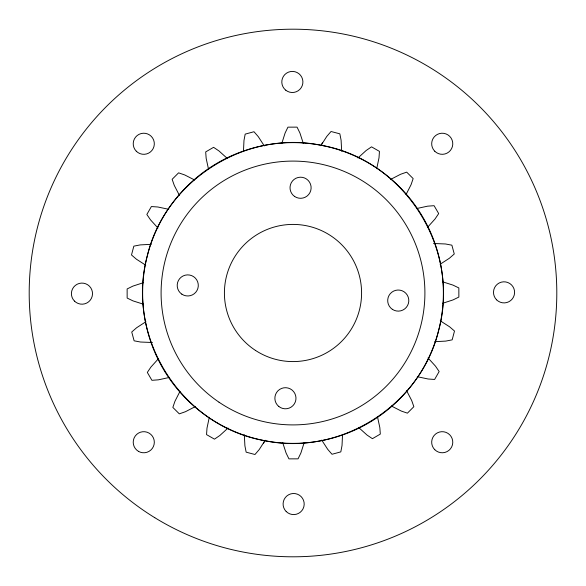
<?xml version="1.0" encoding="UTF-8"?>
<svg xmlns="http://www.w3.org/2000/svg" width="586" height="586" viewBox="0 0 586 586"><rect width="100%" height="100%" fill="white"/><g stroke="black" fill="none" stroke-linecap="round" stroke-linejoin="round"><path stroke-width="0.88" d="M244.318 434.731L244.904 445.792L246.149 452.165L254.976 454.502L259.21 449.579L265.187 440.254M341.682 151.269L341.096 140.208L339.851 133.835L331.024 131.498L326.79 136.421L320.813 145.746M281.756 143.563L285.111 133.007L287.931 127.155L297.058 127.133L299.915 132.963L303.336 143.497M304.244 442.437L300.889 452.993L298.069 458.845L288.942 458.867L286.085 453.037L282.664 442.503M209.297 417.305L206.997 428.139L206.55 434.614L214.469 439.156L219.838 435.501L228.02 428.044M376.703 168.695L379.003 157.861L379.45 151.386L371.531 146.844L366.162 150.499L357.98 157.956M321.209 145.299C404.552 159.795 461.043 248.852 438.636 330.431C420.895 405.307 340.092 456.56 264.791 440.701C181.448 426.205 124.957 337.148 147.364 255.569C165.106 180.693 245.908 129.44 321.209 145.299L322.49 142.581M263.51 443.419L264.791 440.701M179.975 391.404L174.95 401.271L172.841 407.417L179.316 413.855L185.447 411.709L195.285 406.625M406.025 194.596L411.05 184.729L413.159 178.584L406.684 172.145L400.553 174.291L390.716 179.375M158.359 358.8L150.946 367.034L147.32 372.418L151.913 380.314L158.388 379.831L168.915 377.552M427.641 227.2L435.054 218.966L438.68 213.582L434.087 205.686L427.612 206.169L417.086 208.448M145.914 321.707L136.626 327.742L131.733 332.006L134.121 340.818L140.501 342.026L152.455 342.51M440.086 264.293L449.374 258.258L454.267 253.994L451.879 245.182L445.499 243.974L433.545 243.49M143.497 282.664L132.963 286.085L127.133 288.942L127.155 298.069L133.007 300.889L143.563 304.244M442.503 303.336L453.037 299.915L458.867 297.058L458.845 287.931L452.993 285.111L442.437 281.756M151.269 244.318L140.208 244.904L133.835 246.149L131.498 254.976L136.421 259.21L145.746 265.187M434.731 341.682L445.792 341.096L452.165 339.851L454.502 331.024L449.579 326.79L440.254 320.813M168.695 209.297L157.861 206.997L151.386 206.55L146.844 214.469L150.499 219.838L157.956 228.02M417.305 376.703L428.139 379.003L434.614 379.45L439.156 371.531L435.501 366.162L428.044 357.98M194.596 179.975L184.729 174.95L178.584 172.841L172.145 179.316L174.291 185.447L179.375 195.285M391.404 406.025L401.271 411.05L407.417 413.159L413.855 406.684L411.709 400.553L406.625 390.716M227.2 158.359L218.966 150.946L213.582 147.32L205.686 151.913L206.169 158.388L208.455 168.929M358.8 427.641L367.034 435.054L372.418 438.68L380.314 434.087L379.831 427.612L377.545 417.071M264.293 145.914L258.258 136.626L253.994 131.733L245.182 134.121L243.974 140.501L243.461 151.562M321.707 440.086L327.742 449.374L332.006 454.267L340.818 451.879L342.026 445.499L342.539 434.438M154.77 517.687A263.803 263.803 0 0 0 556.7 300.369A263.803 263.803 0 0 0 167.53 60.944A263.803 263.803 0 0 0 154.77 517.687M74.517 301.123A10.555 10.555 0 0 0 92.163 296.34A10.555 10.555 0 0 0 79.198 283.456A10.555 10.555 0 0 0 74.517 301.123M496.606 299.842A10.555 10.555 0 0 0 514.244 295.058A10.555 10.555 0 0 0 501.279 282.174A10.555 10.555 0 0 0 496.606 299.842M286.202 511.527A10.555 10.555 0 0 0 303.841 506.743A10.555 10.555 0 0 0 290.883 493.859A10.555 10.555 0 0 0 286.202 511.527M285.763 90.2A10.555 10.555 0 0 0 302.786 83.549A10.555 10.555 0 0 0 288.517 72.129A10.555 10.555 0 0 0 285.763 90.2M217.787 423.202A150.368 150.368 0 0 0 443.368 293.037A150.368 150.368 0 0 0 217.845 162.762A150.368 150.368 0 0 0 217.787 423.202M219.018 402.201A131.901 131.901 0 0 0 424.564 302.471A131.901 131.901 0 0 0 235.418 174.328A131.901 131.901 0 0 0 219.018 402.201M255.474 350.413A68.591 68.591 0 0 0 361.481 296.794A68.591 68.591 0 0 0 262.045 231.792A68.591 68.591 0 0 0 255.474 350.413M181.836 294.165A10.555 10.555 0 0 0 198.273 286.18A10.555 10.555 0 0 0 183.147 275.933A10.555 10.555 0 0 0 181.836 294.165M294.655 196.486A10.555 10.555 0 0 0 311.1 188.509A10.555 10.555 0 0 0 295.967 178.254A10.555 10.555 0 0 0 294.655 196.486M392.327 309.313A10.555 10.555 0 0 0 408.772 301.336A10.555 10.555 0 0 0 393.646 291.081A10.555 10.555 0 0 0 392.327 309.313M278.79 406.457A10.555 10.555 0 0 0 295.849 399.894A10.555 10.555 0 0 0 281.639 388.401A10.555 10.555 0 0 0 278.79 406.457M434.768 449.689A10.555 10.555 0 0 0 452.421 444.957A10.555 10.555 0 0 0 439.5 432.036A10.555 10.555 0 0 0 434.768 449.689M138.494 451.367A10.555 10.555 0 0 0 154.323 442.232A10.555 10.555 0 0 0 138.494 433.091A10.555 10.555 0 0 0 138.494 451.367M136.311 151.232A10.555 10.555 0 0 0 153.964 146.5A10.555 10.555 0 0 0 141.043 133.579A10.555 10.555 0 0 0 136.311 151.232M434.768 151.232A10.555 10.555 0 0 0 452.421 146.5A10.555 10.555 0 0 0 439.5 133.579A10.555 10.555 0 0 0 434.768 151.232"/></g></svg>
